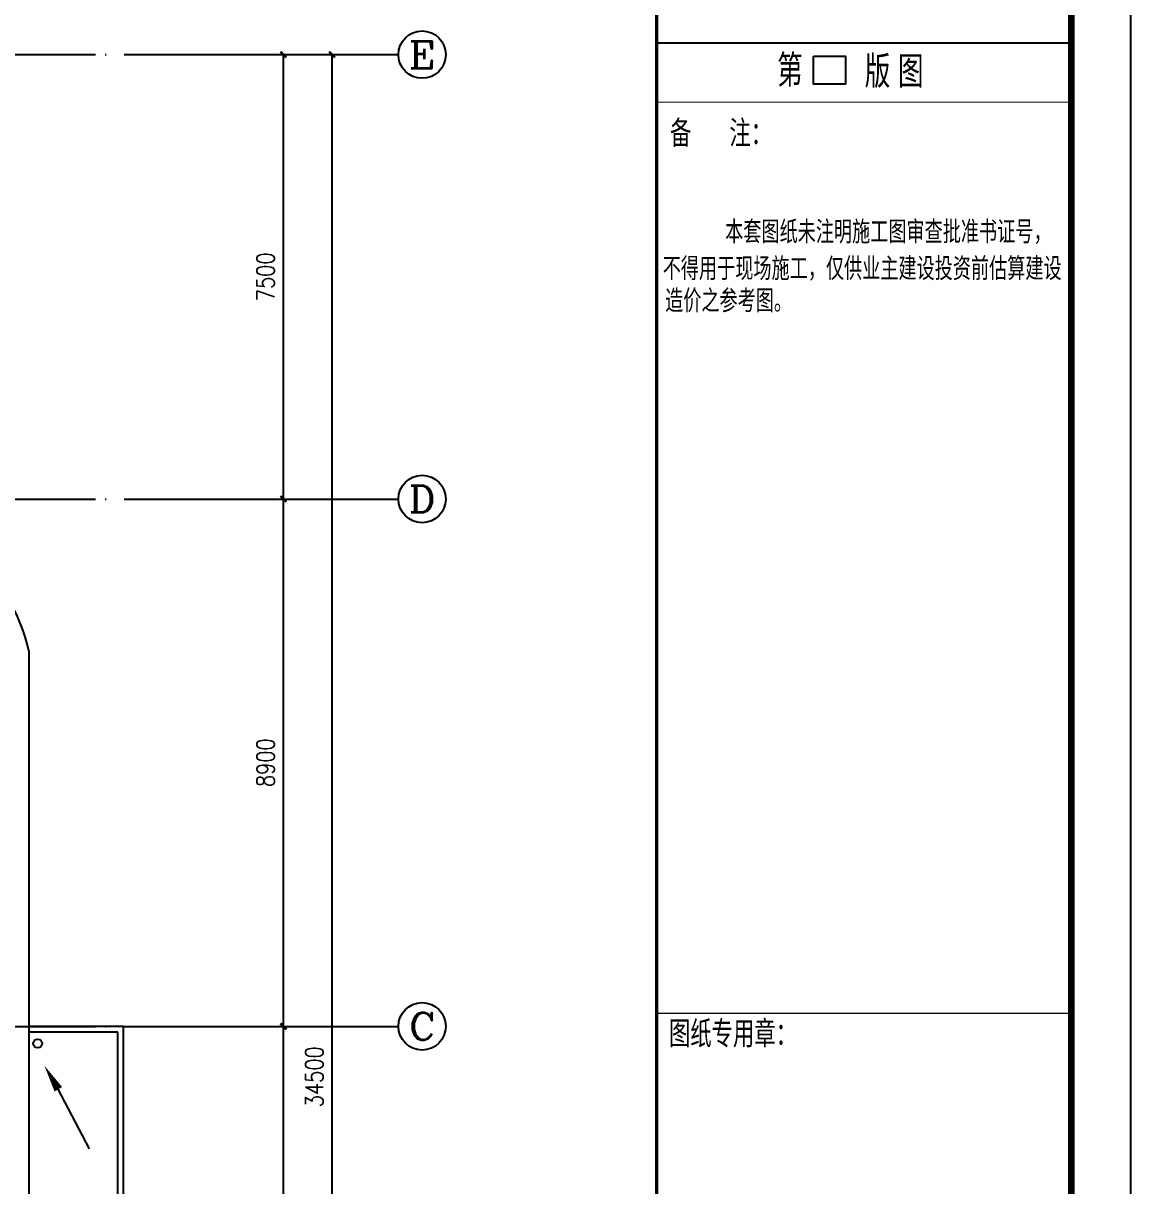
# Model space of a CAD drawing. Header units: millimetres. Extents: x 591771 to 1936534, y -622016 to 355666.
# Drawn here: x 660672 to 679360, y 64514 to 84134 of the extents above; entities that cross this region are included whole.
import ezdxf
from ezdxf.enums import TextEntityAlignment as Align

# ---------------------------------------------------------------- set-up
doc = ezdxf.new("R2010")
doc.units = ezdxf.units.MM
doc.header["$LTSCALE"] = 80
doc.linetypes.add('DOTE', pattern=[2.42, 2, -0.2, 0.02, -0.2])
for name, color, linetype in [('\\M+5BDA8-\\M+5C7BD-\\M+5D7A9', 31, 'Continuous'), ('\\M+5BDA8-\\M+5D6E1', 17, 'DOTE'), ('\\M+5BDA8-\\M+5D6E1-\\M+5B1EA\\M+5D7A2', 3, 'Continuous'), ('\\M+5C1A2\\M+5C3E6\\M+5CFDF\\M+5CCF51', 7, 'Continuous'), ('\\M+5CDBC\\M+5BFF2', 252, 'Continuous'), ('AXIS', 3, 'Continuous'), ('AXIS_TEXT', 7, 'Continuous'), ('DIM_LEAD', 3, 'Continuous'), ('HZ', 2, 'Continuous')]:
    doc.layers.add(name, color=color, linetype=linetype)
doc.styles.add('_HZTXT', font='txt.shx', dxfattribs={"width": 0.8, "bigfont": 'hztxt.shx'})
doc.styles.add('A-AXIS-LABEL', font='COMPLEX', dxfattribs={"bigfont": 'GBCBIG'})
doc.styles.add('COMPLEX', font='COMPLEX')
doc.styles.add('DIM_FONT', font='SIMPLEX.shx', dxfattribs={"width": 0.8})
doc.styles.add('ROMANS', font='ROMANS.shx', dxfattribs={"width": 0.8, "bigfont": 'hhztxt.shx'})
doc.dimstyles.new('dim1-150', dxfattribs={"dimscale": 180, "dimtxt": 2, "dimasz": 1.2, "dimexe": 1.2, "dimexo": 1.2, "dimgap": 1, "dimtad": 1, "dimdec": 0, "dimdsep": 46, "dimtxsty": 'ROMANS', "dimblk": 'ARCHTICK', "dimcen": 0, "dimadec": 0, "dimazin": 0, "dimtfac": 0.71, "dimtdec": 0, "dimtix": 1, "dimtmove": 0, "dimatfit": 3, "dimldrblk": 'ARCHTICK', "dimfxl": 0, "dimtolj": 1, "dimtzin": 0, "dimarcsym": 0})
doc.dimstyles.new('DIMN', dxfattribs={"dimtxt": 300, "dimasz": 100, "dimexe": 250, "dimexo": 300, "dimgap": 150, "dimtad": 1, "dimdec": 0, "dimzin": 0, "dimdsep": 46, "dimtxsty": 'DIM_FONT', "dimblk": 'ARCHTICK', "dimcen": 0.09, "dimclrt": 7, "dimazin": 2, "dimtfac": 1, "dimtdec": 0, "dimtix": 1, "dimtmove": 2, "dimatfit": 3, "dimldrblk": 'ARCHTICK', "dimfxl": 0, "dimtolj": 1, "dimtzin": 0, "dimarcsym": 0})

# ---------------------------------------------------------------- blocks, each defined once
blk = doc.blocks.new('_ArchTick')
at = {"color": 0, "linetype": 'ByBlock', "const_width": 0.4}
blk.add_lwpolyline([(-0.5, -0.5), (0.5, 0.5)], dxfattribs=at)
blk = doc.blocks.new('*D38')
at = {"layer": '\\M+5C1A2\\M+5C3E6\\M+5CFDF\\M+5CCF51', "color": 0, "lineweight": -2, "transparency": 16777216}
blk.add_arc((613188, 83604), 5623, 169.8236, 180, dxfattribs=at)
at = {"layer": 'Defpoints', "color": 0, "lineweight": -3, "transparency": 16777216}
for p in [(604149, 85227), (607604, 84269), (604049, 83604), (662277, 83604), (660463, 75118)]:
    blk.add_point(p, dxfattribs=at)
at = {"layer": '\\M+5C1A2\\M+5C3E6\\M+5CFDF\\M+5CCF51', "color": 0, "lineweight": -2, "transparency": 16777216, "xscale": 216, "yscale": 216, "zscale": 216}
for p, rotation in [((607653, 84598), 79.8236399644772), ((607565, 83604), 270)]:
    blk.add_blockref('_ArchTick', p, dxfattribs=dict(at, rotation=rotation))
at = {"layer": '\\M+5C1A2\\M+5C3E6\\M+5CFDF\\M+5CCF51', "color": 0, "lineweight": -2, "transparency": 16777216, "insert": (607220, 84136), "char_height": 360, "attachment_point": 5, "rotation": 84.9118, "style": 'ROMANS'}
blk.add_mtext('\\A1;10%%D', dxfattribs=at)
blk = doc.blocks.new('*D608')
at = {"layer": '\\M+5BDA8-\\M+5D6E1-\\M+5B1EA\\M+5D7A2', "color": 0, "lineweight": -2, "transparency": 16777216}
for p, q in [((664379, 83604), (666133, 83604)), ((665883, 49104), (665883, 83604)), ((664379, 49104), (666133, 49104))]:
    blk.add_line(p, q, dxfattribs=at)
at = {"layer": 'Defpoints', "color": 0, "transparency": 16777216}
for p in [(664079, 83604), (665883, 83604), (664079, 49104)]:
    blk.add_point(p, dxfattribs=at)
at = {"layer": '\\M+5BDA8-\\M+5D6E1-\\M+5B1EA\\M+5D7A2', "color": 0, "lineweight": -2, "transparency": 16777216, "xscale": 100, "yscale": 100, "zscale": 100}
for p, rotation in [((665883, 83604), 90), ((665883, 49104), 270)]:
    blk.add_blockref('_ArchTick', p, dxfattribs=dict(at, rotation=rotation))
at = {"layer": '\\M+5BDA8-\\M+5D6E1-\\M+5B1EA\\M+5D7A2', "color": 7, "transparency": 16777216, "insert": (665583, 66354), "char_height": 300, "attachment_point": 5, "rotation": 90, "style": 'DIM_FONT'}
blk.add_mtext('\\A1;34500', dxfattribs=at)
blk = doc.blocks.new('*D610')
at = {"layer": '\\M+5BDA8-\\M+5D6E1-\\M+5B1EA\\M+5D7A2', "color": 0, "lineweight": -2, "transparency": 16777216}
for p, q in [((662377, 67204), (665311, 67204)), ((665061, 59104), (665061, 67204)), ((662377, 59104), (665311, 59104))]:
    blk.add_line(p, q, dxfattribs=at)
at = {"layer": 'Defpoints', "color": 0, "transparency": 16777216}
for p in [(662077, 67204), (665061, 67204), (662077, 59104)]:
    blk.add_point(p, dxfattribs=at)
at = {"layer": '\\M+5BDA8-\\M+5D6E1-\\M+5B1EA\\M+5D7A2', "color": 0, "lineweight": -2, "transparency": 16777216, "xscale": 100, "yscale": 100, "zscale": 100}
for p, rotation in [((665061, 67204), 90), ((665061, 59104), 270)]:
    blk.add_blockref('_ArchTick', p, dxfattribs=dict(at, rotation=rotation))
at = {"layer": '\\M+5BDA8-\\M+5D6E1-\\M+5B1EA\\M+5D7A2', "color": 7, "transparency": 16777216, "insert": (664761, 63154), "char_height": 300, "attachment_point": 5, "rotation": 90, "style": 'DIM_FONT'}
blk.add_mtext('\\A1;8100', dxfattribs=at)
blk = doc.blocks.new('*D611')
at = {"layer": '\\M+5BDA8-\\M+5D6E1-\\M+5B1EA\\M+5D7A2', "color": 0, "lineweight": -2, "transparency": 16777216}
for p, q in [((662377, 76104), (665311, 76104)), ((665061, 67204), (665061, 76104)), ((662377, 67204), (665311, 67204))]:
    blk.add_line(p, q, dxfattribs=at)
at = {"layer": 'Defpoints', "color": 0, "transparency": 16777216}
for p in [(662077, 76104), (665061, 76104), (662077, 67204)]:
    blk.add_point(p, dxfattribs=at)
at = {"layer": '\\M+5BDA8-\\M+5D6E1-\\M+5B1EA\\M+5D7A2', "color": 0, "lineweight": -2, "transparency": 16777216, "xscale": 100, "yscale": 100, "zscale": 100}
for p, rotation in [((665061, 76104), 90), ((665061, 67204), 270)]:
    blk.add_blockref('_ArchTick', p, dxfattribs=dict(at, rotation=rotation))
at = {"layer": '\\M+5BDA8-\\M+5D6E1-\\M+5B1EA\\M+5D7A2', "color": 7, "transparency": 16777216, "insert": (664761, 71654), "char_height": 300, "attachment_point": 5, "rotation": 90, "style": 'DIM_FONT'}
blk.add_mtext('\\A1;8900', dxfattribs=at)
blk = doc.blocks.new('*D612')
at = {"layer": '\\M+5BDA8-\\M+5D6E1-\\M+5B1EA\\M+5D7A2', "color": 0, "lineweight": -2, "transparency": 16777216}
for p, q in [((662377, 83604), (665311, 83604)), ((665061, 76104), (665061, 83604)), ((662377, 76104), (665311, 76104))]:
    blk.add_line(p, q, dxfattribs=at)
at = {"layer": 'Defpoints', "color": 0, "transparency": 16777216}
for p in [(662077, 83604), (665061, 83604), (662077, 76104)]:
    blk.add_point(p, dxfattribs=at)
at = {"layer": '\\M+5BDA8-\\M+5D6E1-\\M+5B1EA\\M+5D7A2', "color": 0, "lineweight": -2, "transparency": 16777216, "xscale": 100, "yscale": 100, "zscale": 100}
for p, rotation in [((665061, 83604), 90), ((665061, 76104), 270)]:
    blk.add_blockref('_ArchTick', p, dxfattribs=dict(at, rotation=rotation))
at = {"layer": '\\M+5BDA8-\\M+5D6E1-\\M+5B1EA\\M+5D7A2', "color": 7, "transparency": 16777216, "insert": (664761, 79854), "char_height": 300, "attachment_point": 5, "rotation": 90, "style": 'DIM_FONT'}
blk.add_mtext('\\A1;7500', dxfattribs=at)
blk = doc.blocks.new('_AXISO')
blk.add_circle((0, 0), 0.5)
at = {"layer": 'AXIS_TEXT', "style": 'COMPLEX'}
blk.add_attdef('A', text='', height=0.56, dxfattribs=at).set_placement((-0.25, -0.28), (0.25, -0.28), align=Align.FIT)

msp = doc.modelspace()

# ---------------------------------------------------------------- linework, layer by layer
at = {"layer": '\\M+5BDA8-\\M+5C7BD-\\M+5D7A9'}
for p, q in [((660766, 73540.8), (660766, 67204.3)), ((660766, 67204.3), (660766, 59104.3))]:
    msp.add_line(p, q, dxfattribs=at)
msp.add_arc((657583.9, 72799.4), 3267.4, 13.11641, 80.595, dxfattribs=at)
at = {"layer": '\\M+5BDA8-\\M+5D6E1', "ltscale": 10}
for p, q in [((604149.1, 83604.3), (662077.4, 83604.3)), ((604149.1, 76104.3), (662077.4, 76104.3)), ((604149.1, 67204.3), (662077.4, 67204.3))]:
    msp.add_line(p, q, dxfattribs=at)
at = {"layer": '\\M+5BDA8-\\M+5D6E1-\\M+5B1EA\\M+5D7A2'}
for p, q in [((663647.6, 83604.3), (667002.1, 83604.3)), ((663647.6, 76104.3), (667002.1, 76104.3)), ((663647.6, 67204.3), (667002.1, 67204.3))]:
    msp.add_line(p, q, dxfattribs=at)
at = {"layer": '\\M+5C1A2\\M+5C3E6\\M+5CFDF\\M+5CCF51'}
for p, q in [((662366, 67204.3), (660766, 67204.3)), ((662266, 67104.3), (660766, 67104.3)), ((662266, 56604.3), (662266, 67104.3)), ((662366, 56504.3), (662366, 67204.3))]:
    msp.add_line(p, q, dxfattribs=at)
at = {"layer": '\\M+5CDBC\\M+5BFF2', "color": 2}
msp.add_lwpolyline([(595259.9, 34814.3), (679359.9, 34814.3), (679359.9, 94214.3), (595259.9, 94214.3)], close=True, dxfattribs=at)
at = {"layer": '\\M+5CDBC\\M+5BFF2', "color": 2, "const_width": 112.5}
msp.add_lwpolyline([(596260, 35814.3), (678359.9, 35814.3), (678359.9, 93214.3), (596260, 93214.3)], close=True, dxfattribs=at)
at = {"layer": '\\M+5CDBC\\M+5BFF2', "color": 2}
for points, const_width in [([(671359.7, 35814.3), (671359.7, 93214.3)], 56.2), ([(671359.7, 82802.1), (678359.9, 82802.1)], 20), ([(671359.7, 67423.7), (678359.9, 67423.7)], 20)]:
    msp.add_lwpolyline(points, dxfattribs=dict(at, const_width=const_width))
msp.add_lwpolyline([(671359.7, 83800.9), (678359.9, 83800.9)], dxfattribs=at)
at = {"layer": 'AXIS'}
msp.add_lwpolyline([(674007.8, 83580.7), (674548.5, 83580.7), (674548.5, 83104.7), (674007.8, 83104.7)], close=True, dxfattribs=at)
at = {"layer": 'DIM_LEAD'}
msp.add_line((661791.5, 65139), (661263.4, 66143), dxfattribs=at)
msp.add_lwpolyline([(661263.4, 66143, 150, 0, 0), (661028.8, 66540.6, 0, 0, 0)], format="xyseb", dxfattribs=at)
msp.add_circle((660914.1, 66914.9), 74.4, dxfattribs=at)

# ---------------------------------------------------------------- block references
at = {"layer": '\\M+5BDA8-\\M+5D6E1-\\M+5B1EA\\M+5D7A2'}
ref = msp.add_blockref('_AXISO', (667402.1, 83604.3), dxfattribs=dict(at, xscale=800, yscale=800, zscale=800))
ref.add_attrib('A', 'E', dxfattribs={"layer": 'AXIS_TEXT', "height": 452.5, "style": 'A-AXIS-LABEL', "width": 1.3125}).set_placement((667175.9, 83378), (667628.4, 83378), align=Align.FIT)
ref = msp.add_blockref('_AXISO', (667402.1, 76104.3), dxfattribs=dict(at, xscale=800, yscale=800, zscale=800))
ref.add_attrib('A', 'D', dxfattribs={"layer": 'AXIS_TEXT', "height": 452.5, "style": 'A-AXIS-LABEL', "width": 1.235294}).set_placement((667175.9, 75878), (667628.4, 75878), align=Align.FIT)
ref = msp.add_blockref('_AXISO', (667402.1, 67204.3), dxfattribs=dict(at, xscale=800, yscale=800, zscale=800))
ref.add_attrib('A', 'C', dxfattribs={"layer": 'AXIS_TEXT', "height": 452.5, "style": 'A-AXIS-LABEL', "width": 1.4}).set_placement((667175.9, 66978), (667628.4, 66978), align=Align.FIT)

# ---------------------------------------------------------------- texts
at = {"layer": '\\M+5CDBC\\M+5BFF2', "color": 2, "style": '_HZTXT', "width": 0.8}
for s, height, p in [(' 第', 540, (673008.4, 83063.9)), ('版', 540, (674871.4, 83044)), ('图', 540, (675432.5, 83044)), ('备  注：', 450, (671585.6, 82047.5)), ('图纸专用章：', 450, (671567.6, 66848.8))]:
    msp.add_text(s, height=height, dxfattribs=at).set_placement(p)
at = {"layer": 'HZ', "color": 1, "style": '_HZTXT', "width": 0.8}
for s, p in [('本套图纸未注明施工图审查批准书证号，', (672515.8, 80418.1)), ('不得用于现场施工，仅供业主建设投资前估算建设', (671462, 79798.3)), ('造价之参考图。', (671502.8, 79255.9))]:
    msp.add_text(s, height=382.5, rotation=0.0025, dxfattribs=at).set_placement(p)

# ---------------------------------------------------------------- dimensions: what is measured, and where the dimension line sits
at = {"layer": '\\M+5BDA8-\\M+5D6E1-\\M+5B1EA\\M+5D7A2'}
for p1, p2, distance, picture, middle in [((662077.4, 76104.3), (662077.4, 83604.3), -2983.8, '*D612', (664761.2, 79854.3)), ((664078.9, 49104.2), (664078.9, 83604.3), -1804, '*D608', (665582.9, 66354.3)), ((662077.4, 67204.3), (662077.4, 76104.3), -2983.8, '*D611', (664761.2, 71654.3)), ((662077.4, 59104.3), (662077.4, 67204.3), -2983.8, '*D610', (664761.2, 63154.3))]:
    dim = msp.add_aligned_dim(p1=p1, p2=p2, distance=distance, dimstyle='DIMN', dxfattribs=at)
    dim.commit()
    dim.dimension.update_dxf_attribs({"geometry": picture, "text_midpoint": middle})
at = {"layer": '\\M+5C1A2\\M+5C3E6\\M+5CFDF\\M+5CCF51'}
dim = msp.add_angular_dim_2l(base=(607604.4, 84268.6), line1=((660462.6, 75118.4), (604149.1, 85226.8)), line2=((604049.1, 83604.4), (662277.4, 83604.4)), dimstyle='dim1-150', override={"dimazin": 2}, dxfattribs=at)
dim.commit()
dim.dimension.update_dxf_attribs({"geometry": '*D38', "text_midpoint": (607220.1, 84135.7)})

doc.saveas('drawing.dxf')
